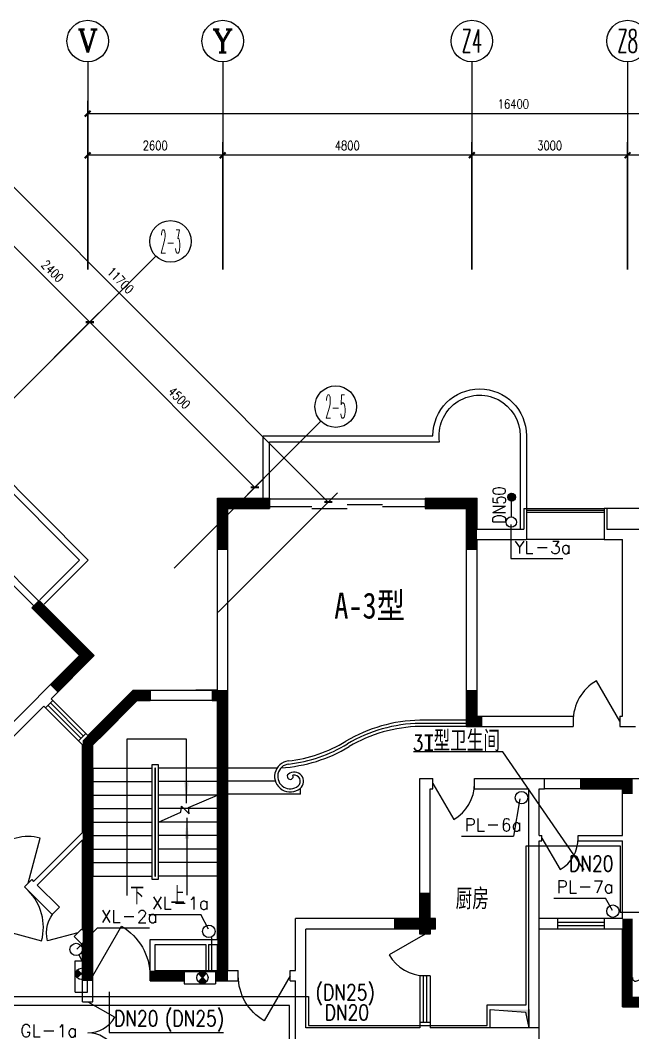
# Model space of a CAD drawing. Header units: millimetres. Extents: x 1045 to 43045, y 484 to 37369.
# Drawn here: x 19445 to 31245, y 17487 to 36984 of the extents above; entities that cross this region are included whole.
import ezdxf
from ezdxf.enums import TextEntityAlignment as Align

# ---------------------------------------------------------------- set-up
doc = ezdxf.new("R2010")
doc.units = ezdxf.units.MM
doc.linetypes.add('DASH', pattern=[0.35, 0.25, -0.1])
for name, color, linetype in [('AXIS', 3, 'Continuous'), ('AXIS_TEXT', 7, 'Continuous'), ('DN_DIM', 3, 'Continuous'), ('GROUND', 2, 'Continuous'), ('LVTRY', 6, 'Continuous'), ('OTHER', 7, 'Continuous'), ('P_LS_', 6, 'Continuous'), ('P_LS_DIM', 3, 'Continuous'), ('P_PS_', 2, 'DASH'), ('P_PS_DIM', 3, 'Continuous'), ('P_XF_', 4, 'Continuous'), ('P_XF_DIM', 3, 'Continuous'), ('P_YS_DIM', 3, 'Continuous'), ('PUB_DIM', 3, 'Continuous'), ('PUB_HATCH', 9, 'Continuous'), ('PUB_TEXT', 7, 'Continuous'), ('PUB_WINDW', 7, 'Continuous'), ('S', 7, 'Continuous'), ('SS_GJ', 7, 'Continuous'), ('STAIR', 2, 'Continuous'), ('TEXT', 5, 'Continuous'), ('W', 3, 'Continuous'), ('WALL', 255, 'Continuous'), ('WINDOW', 2, 'Continuous'), ('YT', 4, 'Continuous'), ('Z', 91, 'Continuous')]:
    doc.layers.add(name, color=color, linetype=linetype)
doc.styles.add('COMPLEX', font='COMPLEX')
doc.styles.add('DIM_FONT', font='SIMPLEX', dxfattribs={"width": 0.8})
doc.styles.add('LXZ_COMPLEX', font='TXT.shx', dxfattribs={"bigfont": 'hztxt.shx'})
doc.styles.add('S1', font='SimSun.ttf', dxfattribs={"width": 0.8})
doc.styles.add('Z1', font='simplex.shx', dxfattribs={"width": 0.8, "bigfont": 'hztxt.shx'})
doc.dimstyles.new('NORMAL', dxfattribs={"dimscale": 2, "dimtxt": 300, "dimasz": 1, "dimexe": 250, "dimexo": 300, "dimgap": 0.09, "dimtad": 1, "dimtoh": 1, "dimdec": 0, "dimzin": 0, "dimdsep": 46, "dimtxsty": 'DIM_FONT', "dimcen": 0.09, "dimadec": 0, "dimazin": 0, "dimtfac": 1, "dimtdec": 0, "dimtix": 1, "dimtofl": 0, "dimtmove": 2, "dimatfit": 3, "dimfxl": 1, "dimtolj": 1, "dimtzin": 0, "dimarcsym": 0})

# ---------------------------------------------------------------- blocks, each defined once
blk = doc.blocks.new('_DIMX')
at = {"const_width": 50}
blk.add_lwpolyline([(-70, -70), (70, 70)], dxfattribs=at)
blk = doc.blocks.new('*D63')
at = {"color": 0, "linetype": 'ByBlock', "transparency": 16777216}
for p, q in [((24515.49044668971, -52806.07770432031), (24515.49044668971, -50356.07770432031)), ((27815.49044668971, -52806.07770432031), (27815.49044668971, -50356.07770432031)), ((27814.69044668971, -50606.07770432031), (24516.29044668971, -50606.07770432031))]:
    blk.add_line(p, q, dxfattribs=at)
at = {"layer": 'DEFPOINTS', "color": 0, "linetype": 'ByBlock', "transparency": 16777216}
for p in [(24515.49044668971, -50606.07770432031), (24515.49044668971, -52806.07770432031), (27815.49044668971, -52806.07770432031)]:
    blk.add_point(p, dxfattribs=at)
at = {"color": 0, "linetype": 'ByBlock', "transparency": 16777216, "xscale": 0.8, "yscale": 0.8, "zscale": 0.8, "rotation": 180}
blk.add_blockref('_DIMX', (24515.49044668971, -50606.07770432031), dxfattribs=at)
at = {"color": 0, "linetype": 'ByBlock', "transparency": 16777216, "xscale": 0.8, "yscale": 0.8, "zscale": 0.8}
blk.add_blockref('_DIMX', (27815.49044668971, -50606.07770432031), dxfattribs=at)
at = {"color": 7, "linetype": 'ByBlock', "transparency": 16777216, "insert": (26165.49044668971, -50418.57770432031), "char_height": 175, "attachment_point": 5, "style": 'DIM_FONT'}
blk.add_mtext('\\A1;3300', dxfattribs=at)
blk = doc.blocks.new('*D59')
at = {"color": 0, "linetype": 'ByBlock', "transparency": 16777216}
for p, q in [((14115.49044668971, -52806.07770432031), (14115.49044668971, -49556.07770432031)), ((30515.49044668971, -52806.07770432031), (30515.49044668971, -49556.07770432031)), ((30514.69044668971, -49806.07770432031), (14116.29044668971, -49806.07770432031))]:
    blk.add_line(p, q, dxfattribs=at)
at = {"layer": 'DEFPOINTS', "color": 0, "linetype": 'ByBlock', "transparency": 16777216}
for p in [(14115.49044668971, -49806.07770432031), (14115.49044668971, -52806.07770432031), (30515.49044668971, -52806.07770432031)]:
    blk.add_point(p, dxfattribs=at)
at = {"color": 0, "linetype": 'ByBlock', "transparency": 16777216, "xscale": 0.8, "yscale": 0.8, "zscale": 0.8, "rotation": 180}
blk.add_blockref('_DIMX', (14115.49044668971, -49806.07770432031), dxfattribs=at)
at = {"color": 0, "linetype": 'ByBlock', "transparency": 16777216, "xscale": 0.8, "yscale": 0.8, "zscale": 0.8}
blk.add_blockref('_DIMX', (30515.49044668971, -49806.07770432031), dxfattribs=at)
at = {"color": 7, "linetype": 'ByBlock', "transparency": 16777216, "insert": (22315.49044668971, -49618.57770432031), "char_height": 175, "attachment_point": 5, "style": 'DIM_FONT'}
blk.add_mtext('\\A1;16400', dxfattribs=at)
blk = doc.blocks.new('_A0FEA')
for p, q in [((-0.4999999999992499, 0.01594516594513571), (-0.2272727272725, 0.01594516594513571)), ((-0.2272727272725, 0.00331890331888571), (0, 0.003318903318885709)), ((0, 0.02857142857138571), (0.2272727272724999, 0.02857142857138571)), ((0.2272727272724999, 0.01594516594513571), (0.4999999999992499, 0.01594516594513571))]:
    blk.add_line(p, q)
blk = doc.blocks.new('*D20')
at = {"color": 0, "linetype": 'ByBlock', "transparency": 16777216}
for p, q in [((8356.471224251087, -51133.12127559104), (10654.56826310737, -48835.02423673467)), ((10478.35725323568, -49012.36661745625), (18750.37522226847, -57284.38458648874)), ((16629.62056413377, -59406.27061547341), (18927.71760299005, -57108.17357661705))]:
    blk.add_line(p, q, dxfattribs=at)
at = {"layer": 'DEFPOINTS', "color": 0, "linetype": 'ByBlock', "transparency": 16777216}
for p in [(8356.471224251087, -51133.12127559104), (18750.94090769342, -57284.95027191368), (16629.62056413377, -59406.27061547341)]:
    blk.add_point(p, dxfattribs=at)
at = {"color": 0, "linetype": 'ByBlock', "transparency": 16777216, "xscale": 0.8, "yscale": 0.8, "zscale": 0.8}
for p, rotation in [((10477.79156781073, -49011.80093203131), 135.0000000000011), ((18750.94090769342, -57284.95027191368), 315.0000000000011)]:
    blk.add_blockref('_DIMX', p, dxfattribs=dict(at, rotation=rotation))
at = {"color": 7, "linetype": 'ByBlock', "transparency": 16777216, "insert": (14746.94875922455, -53015.79308050001), "char_height": 175, "attachment_point": 5, "rotation": 315.0000000000011, "style": 'DIM_FONT'}
blk.add_mtext('\\A1;11700', dxfattribs=at)
blk = doc.blocks.new('_A0LHZ')
for p, q in [((-0.4999999999987499, 0.01594516594511976), (-0.2272727272722727, 0.01594516594511976)), ((-0.2419393939389247, 0.00331890331888239), (0.014666666666652, 0.00331890331888239)), ((-0.01466666666665204, 0.01590476190470314), (0.2419393939389247, 0.01590476190470314)), ((0.2272727272722726, 0.003278499278465763), (0.4999999999987499, 0.003278499278465763))]:
    blk.add_line(p, q)
blk = doc.blocks.new('M_A12RWT')
blk.add_line((-0.4999999999997499, 0.02857142857141428), (0.4999999999997498, 0.02857142857141428))
blk = doc.blocks.new('*D17')
at = {"color": 0, "linetype": 'ByBlock', "transparency": 16777216}
for p, q in [((12599.11191137048, -55375.76196271021), (14331.52352527744, -53643.35034880316)), ((14155.31251540575, -53820.69272952474), (17336.16165989539, -57001.5418740142)), ((15781.09242670997, -58557.74247804961), (17513.50404061697, -56825.33086414251))]:
    blk.add_line(p, q, dxfattribs=at)
at = {"layer": 'DEFPOINTS', "color": 0, "linetype": 'ByBlock', "transparency": 16777216}
for p in [(12599.11191137048, -55375.76196271021), (17336.72734532033, -57002.10755943914), (15781.09242670997, -58557.74247804961)]:
    blk.add_point(p, dxfattribs=at)
at = {"color": 0, "linetype": 'ByBlock', "transparency": 16777216, "xscale": 0.8, "yscale": 0.8, "zscale": 0.8}
for p, rotation in [((14154.74682998081, -53820.12704409979), 135.0000000000016), ((17336.72734532033, -57002.10755943914), 315.0000000000016)]:
    blk.add_blockref('_DIMX', p, dxfattribs=dict(at, rotation=rotation))
at = {"color": 7, "linetype": 'ByBlock', "transparency": 16777216, "insert": (15878.31960912305, -55278.53478029699), "char_height": 175, "attachment_point": 5, "rotation": 315.00000000000165, "style": 'DIM_FONT'}
blk.add_mtext('\\A1;4500', dxfattribs=at)
blk = doc.blocks.new('_ARROW')
blk.add_solid([(0, 0), (-1, 0.1), (-1, -0.1)])
blk = doc.blocks.new('LTB')
at = {"layer": 'PUB_DIM'}
for points in [[(-598.4648974598385, -678.3069578728755), (-598.4648974598385, 555.7734570985776), (-1744.957400248386, 555.7734570985776), (-1744.957400248386, -2457.306326327205)], [(-590.4474268578924, -958.7799072812777), (-590.4474268578924, -2449.292697430821)]]:
    blk.add_lwpolyline(points, dxfattribs=at)
at = {"layer": 'STAIR'}
for p, q in [((-2400.000000000007, 1.455191522836685e-11), (-2400, -2080.000000000007)), ((-2400, -7.275957614183426e-12), (-1265.000000000007, 1.455191522836685e-11)), ((-1265.000000000007, 60.00000000001455), (-1265.000000000007, -2140.000000000015)), ((-1134.999999999993, 60.00000000001455), (-1265.000000000007, 60.00000000001455)), ((-1205.000000000007, 1.455191522836685e-11), (-1205.000000000007, -2080.000000000015)), ((-1195, 2.182787284255028e-11), (-1205.000000000007, 1.455191522836685e-11)), ((-1195, -2080.000000000007), (-1195, 2.182787284255028e-11)), ((-1135, -2140.000000000007), (-1134.999999999993, 60.00000000001455)), ((0, 0), (-1134.999999999993, 1.455191522836685e-11)), ((0, -2080.000000000007), (0, 0)), ((-2400, -260.0000000000073), (-1265.000000000007, -259.9999999999854)), ((0, -260), (-1134.999999999993, -259.9999999999854)), ((-2400, -520.0000000000073), (-1265.000000000007, -519.9999999999854)), ((0, -520), (-1134.999999999993, -519.9999999999854)), ((-2400, -780.0000000000073), (-1265.000000000007, -779.9999999999854)), ((0, -780), (-1134.999999999993, -779.9999999999854)), ((-2400, -1040.000000000007), (-1265.000000000007, -1039.999999999985)), ((0, -1040), (-1134.999999999993, -1039.999999999985)), ((-2400, -1300.000000000007), (-1265.000000000007, -1299.999999999985)), ((0, -1300), (-1134.999999999993, -1299.999999999985)), ((-2400, -1560.000000000007), (-1265.000000000007, -1559.999999999985)), ((0, -1560), (-1134.999999999993, -1559.999999999985)), ((-2400, -1820.000000000007), (-1265.000000000007, -1819.999999999985)), ((0, -1820), (-1134.999999999993, -1819.999999999985)), ((-2400, -2080.000000000007), (-1265.000000000007, -2079.999999999985)), ((-1265.000000000007, -2140.000000000015), (-1135, -2140.000000000007)), ((-1205.000000000007, -2080.000000000015), (-1195, -2080.000000000007)), ((0, -2080), (-1134.999999999993, -2079.999999999985))]:
    blk.add_line(p, q, dxfattribs=at)
at = {"layer": 'W'}
blk.add_lwpolyline([(-1134.999999999993, -1039.999999999985), (-703.5338251884677, -848.2213871070999), (-694.0239134189324, -734.1583298837068), (-546.6202809910174, -881.4898048354662), (-560.8851486453204, -762.6739379601786), (0, -520)], dxfattribs=at)
at = {"layer": 'PUB_DIM', "xscale": 400, "yscale": 400, "zscale": 400}
for p, rotation in [((-598.4648974598385, -678.3069578728755), 270), ((-590.4474268578924, -958.7799072812777), 90)]:
    blk.add_blockref('_ARROW', p, dxfattribs=dict(at, rotation=rotation))
at = {"layer": 'TEXT', "style": 'Z1', "width": 0.8}
for s, p in [('下', (-1415.243251699954, -2457.026698488873)), ('上', (-635.0169346702751, -2449.381145969455))]:
    blk.add_text(s, height=333.3333333333333, dxfattribs=at).set_placement(p, align=Align.MIDDLE_RIGHT)
blk = doc.blocks.new('A1')
at = {"layer": 'W'}
blk.add_blockref('LTB', (-0.002897376369219273, -1300.003353233558), dxfattribs=at)
blk = doc.blocks.new('M_A1SFU')
blk.add_line((-0.4999999999997502, 0), (2.220446049249204e-16, -0.8660254037840059))
blk.add_arc((-0.4999999999997502, 0), 0.9999999999995004, 300.0000000000001, 0)
blk = doc.blocks.new('LGH_1')
at = {"color": 7}
blk.add_line((0.5118388576013114, 0.2139610458825231), (0.6994558386240252, 0.2139610458825231), dxfattribs=at)
at = {"linetype": 'Continuous'}
blk.add_line((0, 0), (1, 0), dxfattribs=at)
at = {"color": 7, "style": 'LXZ_COMPLEX'}
blk.add_attdef('AB', text='', height=0.24, dxfattribs=at).set_placement((0.2521809940334616, 0.0966994366460753), align=Align.CENTER)
blk.add_attdef('Z', text='', height=0.24, dxfattribs=at).set_placement((0.9562270251738452, 0.2139610458825231), align=Align.MIDDLE)
blk = doc.blocks.new('M_A0GGR')
for p, q in [((-0.5000000000004998, 0), (-0.2500000000002498, -0.4330127018926522)), ((0.5000000000004998, 0), (0.2500000000002498, -0.4330127018926522))]:
    blk.add_line(p, q)
for centre, start, end in [((-0.5000000000004998, 0), 300.0000000000001, 0), ((0.5000000000004998, 0), 180, 240)]:
    blk.add_arc(centre, 0.5000000000004998, start, end)
blk = doc.blocks.new('M_B0OPK')
for p, q in [((-0.5, 0.5), (0.5, 0.5)), ((0.5, 0.1666666666666666), (-0.5, 0.1666666666666666)), ((0.5, -0.1666666666666667), (-0.5, -0.1666666666666667)), ((-0.4999999999999999, -0.5), (0.5, -0.5))]:
    blk.add_line(p, q)
blk = doc.blocks.new('FACE3_')
for p in [(-0.09262896911604912, 0.2359793674913817), (0.09262896911604912, -0.2359793674913817)]:
    blk.add_line(p, (0, 0))
for centre, start, end in [((0.1719909528910648, 0.2353319925350661), 80.74909618307117, 179.859829983776), ((-0.1719909528910648, -0.2353319925350661), 260.7490961830712, 359.859829983776)]:
    blk.add_arc(centre, 0.2646207138857144, start, end)
blk = doc.blocks.new('A$C7AE21DBD')
at = {"layer": 'PUB_DIM'}
for p, q in [((-1.235043964697979e-05, 294.2692601078015), (149.9131446789215, 294.2692601077943)), ((-1.235043964697979e-05, 283.4788241270871), (149.9131446789215, 283.4788241270799)), ((65.70157738160924, 294.2689561347652), (65.70157738160924, 7.599327364005148e-05)), ((84.21155494687264, 294.2689561347652), (84.21155494687264, 7.599327364005148e-05)), ((-1.235043964697979e-05, 10.79051197398803), (149.9131446789215, 10.79051197398076)), ((-1.235043964697979e-05, 7.599327364005148e-05), (149.9131446789215, 7.599326636409387e-05))]:
    blk.add_line(p, q, dxfattribs=at)
blk = doc.blocks.new('*D61')
at = {"color": 0, "linetype": 'ByBlock', "transparency": 16777216}
for p, q in [((16715.49044668971, -52806.07770432031), (16715.49044668971, -50356.07770432031)), ((21515.49044668971, -52806.07770432031), (21515.49044668971, -50356.07770432031)), ((21514.69044668971, -50606.07770432031), (16716.29044668971, -50606.07770432031))]:
    blk.add_line(p, q, dxfattribs=at)
at = {"layer": 'DEFPOINTS', "color": 0, "linetype": 'ByBlock', "transparency": 16777216}
for p in [(16715.49044668971, -50606.07770432031), (16715.49044668971, -52806.07770432031), (21515.49044668971, -52806.07770432031)]:
    blk.add_point(p, dxfattribs=at)
at = {"color": 0, "linetype": 'ByBlock', "transparency": 16777216, "xscale": 0.8, "yscale": 0.8, "zscale": 0.8, "rotation": 180}
blk.add_blockref('_DIMX', (16715.49044668971, -50606.07770432031), dxfattribs=at)
at = {"color": 0, "linetype": 'ByBlock', "transparency": 16777216, "xscale": 0.8, "yscale": 0.8, "zscale": 0.8}
blk.add_blockref('_DIMX', (21515.49044668971, -50606.07770432031), dxfattribs=at)
at = {"color": 7, "linetype": 'ByBlock', "transparency": 16777216, "insert": (19115.49044668971, -50418.57770432031), "char_height": 175, "attachment_point": 5, "style": 'DIM_FONT'}
blk.add_mtext('\\A1;4800', dxfattribs=at)
blk = doc.blocks.new('*D60')
at = {"color": 0, "linetype": 'ByBlock', "transparency": 16777216}
for p, q in [((14115.49044668971, -52806.07770432031), (14115.49044668971, -50356.07770432031)), ((16715.49044668971, -52806.07770432031), (16715.49044668971, -50356.07770432031)), ((16714.69044668971, -50606.07770432031), (14116.29044668971, -50606.07770432031))]:
    blk.add_line(p, q, dxfattribs=at)
at = {"layer": 'DEFPOINTS', "color": 0, "linetype": 'ByBlock', "transparency": 16777216}
for p in [(14115.49044668971, -50606.07770432031), (14115.49044668971, -52806.07770432031), (16715.49044668971, -52806.07770432031)]:
    blk.add_point(p, dxfattribs=at)
at = {"color": 0, "linetype": 'ByBlock', "transparency": 16777216, "xscale": 0.8, "yscale": 0.8, "zscale": 0.8, "rotation": 180}
blk.add_blockref('_DIMX', (14115.49044668971, -50606.07770432031), dxfattribs=at)
at = {"color": 0, "linetype": 'ByBlock', "transparency": 16777216, "xscale": 0.8, "yscale": 0.8, "zscale": 0.8}
blk.add_blockref('_DIMX', (16715.49044668971, -50606.07770432031), dxfattribs=at)
at = {"color": 7, "linetype": 'ByBlock', "transparency": 16777216, "insert": (15415.49044668971, -50418.57770432031), "char_height": 175, "attachment_point": 5, "style": 'DIM_FONT'}
blk.add_mtext('\\A1;2600', dxfattribs=at)
blk = doc.blocks.new('*D58')
at = {"color": 0, "linetype": 'ByBlock', "transparency": 16777216}
for p, q in [((21515.49044668971, -52806.07770432031), (21515.49044668971, -50356.07770432031)), ((24515.49044668971, -52806.07770432031), (24515.49044668971, -50356.07770432031)), ((24514.69044668971, -50606.07770432031), (21516.29044668971, -50606.07770432031))]:
    blk.add_line(p, q, dxfattribs=at)
at = {"layer": 'DEFPOINTS', "color": 0, "linetype": 'ByBlock', "transparency": 16777216}
for p in [(21515.49044668971, -50606.07770432031), (21515.49044668971, -52806.07770432031), (24515.49044668971, -52806.07770432031)]:
    blk.add_point(p, dxfattribs=at)
at = {"color": 0, "linetype": 'ByBlock', "transparency": 16777216, "xscale": 0.8, "yscale": 0.8, "zscale": 0.8, "rotation": 180}
blk.add_blockref('_DIMX', (21515.49044668971, -50606.07770432031), dxfattribs=at)
at = {"color": 0, "linetype": 'ByBlock', "transparency": 16777216, "xscale": 0.8, "yscale": 0.8, "zscale": 0.8}
blk.add_blockref('_DIMX', (24515.49044668971, -50606.07770432031), dxfattribs=at)
at = {"color": 7, "linetype": 'ByBlock', "transparency": 16777216, "insert": (23015.49044668971, -50418.57770432031), "char_height": 175, "attachment_point": 5, "style": 'DIM_FONT'}
blk.add_mtext('\\A1;3000', dxfattribs=at)
blk = doc.blocks.new('*D52')
at = {"color": 0, "linetype": 'ByBlock', "transparency": 16777216}
for p, q in [((10902.05563652268, -53678.70568786255), (12634.46725042971, -51946.29407395548)), ((12458.25624055802, -52123.63645467707), (14154.18114455586, -53819.56135867485)), ((12599.11191137043, -55375.76196271025), (14331.52352527745, -53643.35034880317))]:
    blk.add_line(p, q, dxfattribs=at)
at = {"layer": 'DEFPOINTS', "color": 0, "linetype": 'ByBlock', "transparency": 16777216}
for p in [(10902.05563652268, -53678.70568786255), (14154.74682998081, -53820.12704409981), (12599.11191137043, -55375.76196271025)]:
    blk.add_point(p, dxfattribs=at)
at = {"color": 0, "linetype": 'ByBlock', "transparency": 16777216, "xscale": 0.8, "yscale": 0.8, "zscale": 0.8}
for p, rotation in [((12457.69055513307, -52123.07076925212), 135.0000000000009), ((14154.74682998081, -53820.12704409981), 315.0000000000009)]:
    blk.add_blockref('_DIMX', p, dxfattribs=dict(at, rotation=rotation))
at = {"color": 7, "linetype": 'ByBlock', "transparency": 16777216, "insert": (13438.80121402941, -52839.01638520348), "char_height": 175, "attachment_point": 5, "rotation": 315.0000000000009, "style": 'DIM_FONT'}
blk.add_mtext('\\A1;2400', dxfattribs=at)
blk = doc.blocks.new('_AXISO')
blk.add_circle((0, 0), 0.5)
at = {"layer": 'AXIS_TEXT', "style": 'COMPLEX', "width": 1.041666666666667}
blk.add_attdef('A', text='', height=0.56, dxfattribs=at).set_placement((-0.25, -0.28), (0.25, -0.28), align=Align.FIT)
blk = doc.blocks.new('_LV13')
at = {"color": 0}
for p, q in [((-0.4949747468308487, 0.07071067811921239), (-0.07071067811921239, 0.4949747468308487)), ((-0.4949747468308487, -0.07071067811921239), (0.07071067811921239, 0.4949747468308487)), ((-0.4654583911578811, -0.1826156786846695), (0.1826156786828506, 0.4654583911578811)), ((-0.4171208396328439, -0.2756994833944191), (0.2756994833953286, 0.4171208396328439)), ((-0.3535533905933335, -0.353553390592424), (0.3535533905933335, 0.353553390592424)), ((-0.2756994833953286, -0.4171208396328439), (0.4171208396328439, 0.2756994833944191)), ((-0.1826156786828506, -0.4654583911578811), (0.4654583911578811, 0.1826156786846695)), ((-0.07071067811921239, -0.4949747468308487), (0.4949747468308487, 0.07071067811921239)), ((0.07071067811921239, -0.4949747468308487), (0.4949747468308487, -0.07071067811921239))]:
    blk.add_line(p, q, dxfattribs=at)
blk.add_circle((0, 0), 0.5)
blk = doc.blocks.new('1T4F84')
at = {"layer": 'PUB_DIM'}
blk.add_hatch(color=256, dxfattribs=at).paths.add_polyline_path([(11132.57824990038, -4267.215849924738), (11132.57824990038, -3917.21584992468), (10382.57824990038, -3917.21584992468), (11068.34632583756, -3969.411715541057)])
at = {"layer": 'PUB_HATCH'}
h = blk.add_hatch(color=256, dxfattribs=at)
edge = h.paths.add_edge_path()
edge.add_line((2511.600820575346, -3232.166880655634), (2430.833747471363, -3160.468345787674))
edge.add_arc((2511.600820575317, -3232.166880655663), 107.9999999999744, 138.4038990239914, 221.5961009759755)
edge.add_line((2430.833747471333, -3303.865415523622), (2511.600820575346, -3232.166880655634))
h = blk.add_hatch(color=256, dxfattribs=at)
edge = h.paths.add_edge_path()
edge.add_line((2511.600820575346, -3232.166880655634), (2592.367893679329, -3160.468345787674))
edge.add_arc((2511.600820575375, -3232.166880655663), 107.9999999999744, 318.4038990240245, 401.5961009760086, ccw=False)
edge.add_line((2592.367893679359, -3303.865415523622), (2511.600820575346, -3232.166880655634))
h = blk.add_hatch(color=256, dxfattribs=at)
edge = h.paths.add_edge_path()
edge.add_line((4842.53950618548, -3302.657836245613), (4914.238041053439, -3221.89076314163))
edge.add_arc((4842.539506185451, -3302.657836245584), 107.9999999999744, 48.40389902399139, 131.5961009759755)
edge.add_line((4770.840971317491, -3221.8907631416), (4842.53950618548, -3302.657836245613))
h = blk.add_hatch(color=256, dxfattribs=at)
edge = h.paths.add_edge_path()
edge.add_line((4842.53950618548, -3302.657836245613), (4914.238041053439, -3383.424909349596))
edge.add_arc((4842.539506185451, -3302.657836245642), 107.9999999999744, 228.4038990240245, 311.5961009760086, ccw=False)
edge.add_line((4770.840971317491, -3383.424909349626), (4842.53950618548, -3302.657836245613))
for centre in [(2511.600820575321, -3232.166880655648), (4842.539506185465, -3302.657836245584)]:
    blk.add_circle(centre, 108)
at = {"layer": 'AXIS'}
for p, q in [((2632.578249900398, 14332.78415007539), (2632.578249900398, 10332.78415007539)), ((5232.578249900398, 14332.78415007539), (5232.578249900398, 10332.78415007539)), ((10032.5782499004, 14332.78415007539), (10032.5782499004, 10332.78415007539)), ((13032.5782499004, 14332.78415007539), (13032.5782499004, 10332.78415007539)), ((3944.626731385186, 10591.52712437386), (1116.199714581162, 7763.099891685495)), ((7126.607246724685, 7409.546609034485), (4298.180229920661, 4581.11937634612))]:
    blk.add_line(p, q, dxfattribs=at)
at = {"layer": 'GROUND'}
for p, q in [((9932.575352524, 1652.780796841878), (9032.575352524, 1652.780796841878)), ((9932.575352524, 1592.780796841878), (9032.575352524, 1592.780796841878)), ((9932.575352524, 1532.780796841878), (9032.575352524, 1532.780796841878)), ((6279.522690900922, 732.7807968418565), (5332.575352524, 732.7807968418565)), ((6246.039253942843, 482.7807968418565), (5332.575352524, 482.7807968418565)), ((6732.575352524, 232.7807968418565), (5332.575352524, 232.7807968418565)), ((6732.575352524, 232.7807968418565), (6732.575352524, 348.1921679773659))]:
    blk.add_line(p, q, dxfattribs=at)
for centre, radius, start, end in [((9080.428291051241, -1239.719120374968), 2892.912853786267, 90.98881849783174, 120.6652139426805), ((9080.428291051241, -1239.719120374968), 2832.912853786267, 90.98881849783174, 120.6652139426805), ((9080.428291051241, -1239.719120374968), 2772.912853786267, 90.98881849783174, 120.6652139426805), ((6193.598727489793, 3564.780548429721), 2712.267955242366, 276.4612966342278, 301.3276818392397), ((6193.598727489793, 3564.780548429721), 2772.267955242366, 276.4612966342278, 301.3276818392397), ((6193.598727489793, 3564.780548429721), 2832.267955242366, 273.3469826434434, 301.3276818392397), ((6532.575352524, 571.6462243706701), 300, 96.46129663422788, 309.9338036908231), ((6532.575352524, 571.6462243706701), 240, 96.46129663422785, 309.9329318400855), ((6533.952579475532, 571.5434780913711), 56.80960123425125, 129.2366323507517, 22.60066266299849), ((6610.919466742664, 478.0277451828515), 177.9253541615872, 309.9061080825365, 129.3857111063364), ((6610.919466742664, 478.0277451828515), 117.9253541615872, 309.9061080825365, 102.0009317002359)]:
    blk.add_arc(centre, radius, start, end, dxfattribs=at)
at = {"layer": 'P_LS_'}
for p, q in [((11077.82540672433, -3828.675122116991), (11077.82540672433, -762.5085541284789)), ((11077.82540672433, -762.5085541284789), (12890.74307699859, -762.5085541284716)), ((12890.74307699859, -762.5085541284716), (12890.74307699859, -2044.09104934481)), ((12890.74307699859, -2044.09104934481), (13252.66652188616, -2044.09104934481)), ((2460.491993261123, -2865.827805460263), (2524.103231583926, -2983.455030356483)), ((820.7104738260095, -3669.734544358515), (6555.904747803725, -3669.734544358515)), ((6555.904747803725, -3669.734544358515), (6887.235834508931, -3669.734544358515)), ((6887.235834508931, -3669.734544358515), (6887.235834508931, -4227.94371404517)), ((6519.610218555405, -3839.791867117812), (797.85593656727, -3839.791867117812)), ((6519.610218555405, -5403.322605918576), (6519.610218555405, -3839.791867117812)), ((10326.91060064462, -3828.675122116991), (11077.82540672433, -3828.675122116991)), ((10326.91060064462, -4227.94371404517), (10326.91060064462, -3828.675122116991)), ((6887.235834508931, -4227.94371404517), (10326.91060064462, -4227.94371404517))]:
    blk.add_line(p, q, dxfattribs=at)
at = {"layer": 'P_PS_'}
blk.add_line((10792.20992357298, 5872.66799009352), (10792.20992357298, 5560.090588198444), dxfattribs=at)
at = {"layer": 'P_PS_DIM'}
for p, q in [((10957.79557691785, 137.4032281311156), (10836.38644605645, -576.8253824028725)), ((12745.27484976352, -2013.680567352283), (12609.96493737315, -1770.373577973754))]:
    blk.add_line(p, q, dxfattribs=at)
at = {"layer": 'P_XF_'}
blk.add_line((5015.19618634475, -2532.383109537834), (5015.196186344747, -3182.256628072129), dxfattribs=at)
at = {"layer": 'P_XF_DIM'}
for p, q in [((4960.363651437598, -2371.631029858843), (4810.057291690056, -2084.384788591597)), ((2424.805722254532, -2756.561409781345), (2823.362604358554, -2341.199876267354))]:
    blk.add_line(p, q, dxfattribs=at)
at = {"layer": 'P_YS_DIM'}
blk.add_line((10786.01783156514, 5423.878024404221), (10786.01783156514, 4766.205206812643), dxfattribs=at)
at = {"layer": 'PUB_DIM'}
for p, q in [((10626.57111348675, 1047.302723281195), (8908.28616130128, 1047.302723281195)), ((12193.52311708682, -1225.816697151582), (10626.57111348675, 1047.302723281195))]:
    blk.add_line(p, q, dxfattribs=at)
for points in [[(11132.57824990038, -3917.215849924665), (11132.5782499004, -4267.215849924651), (10382.57824990038, -4267.215849924636)], [(10382.57824990038, -3917.21584992468), (11068.34632583756, -3969.411715541057), (11132.5782499004, -4267.215849924651)]]:
    blk.add_lwpolyline(points, dxfattribs=at)
at = {"layer": 'S'}
for p, q in [((5132.578249900456, 2232.784150075415), (5132.578249900456, 2615.144580012297)), ((5132.578249900456, 2232.784150075415), (5132.578249900456, 2607.791943046199)), ((5132.578249900456, 2232.784150075415), (4714.682418966113, 2232.784150075415)), ((5132.578249900456, 2232.784150075415), (4858.007596041163, 2232.784150075415)), ((3044.530256526225, -3578.560891780835), (3044.530256526225, -4362.179827929074)), ((3044.530256526225, -4362.179827929074), (5245.729461840208, -4362.179827929074))]:
    blk.add_line(p, q, dxfattribs=at)
for centre, radius in [((10792.20992357298, 5469.790473448804), 100), ((10989.56153431037, 161.5584809694483), 120), ((12750.09554369988, -2023.161666833017), 120), ((4966.243452912109, -2412.471775440332), 120), ((2408.837199281115, -2760.113996015229), 120)]:
    blk.add_circle(centre, radius, dxfattribs=at)
at = {"layer": 'SS_GJ'}
for p, q in [((2391.199612401862, -2981.711905273733), (2631.199612401862, -2981.711905273718)), ((2391.199612401862, -3581.711905273747), (2391.199612401862, -2981.711905273733)), ((2631.199612401862, -3581.711905273733), (2631.199612401862, -2981.711905273718)), ((2592.3678936793, -3160.468345787645), (2430.833747471304, -3303.865415523578)), ((2592.3678936793, -3303.865415523636), (2430.833747471363, -3160.468345787674)), ((2511.600820575288, -3232.166880655634), (2430.833747471304, -3160.468345787674)), ((2511.600820575288, -3232.166880655634), (2430.833747471275, -3303.865415523578)), ((2511.600820575288, -3232.166880655634), (2592.367893679271, -3160.468345787674)), ((2511.600820575288, -3232.166880655634), (2592.3678936793, -3303.865415523578)), ((4492.994481567366, -3182.256628072129), (5092.994481567381, -3182.256628072129)), ((4492.994481567366, -3182.256628072129), (4492.994481567381, -3422.256628072129)), ((4914.238041053468, -3383.424909349567), (4770.840971317535, -3221.890763141571)), ((4770.840971317477, -3383.424909349567), (4914.238041053439, -3221.89076314163)), ((4842.53950618548, -3302.657836245555), (4770.840971317535, -3221.890763141542)), ((4842.53950618548, -3302.657836245555), (4770.840971317535, -3383.424909349567)), ((4842.53950618548, -3302.657836245555), (4914.238041053439, -3221.890763141571)), ((4842.53950618548, -3302.657836245555), (4914.238041053439, -3383.424909349538)), ((5092.994481567381, -3182.256628072129), (5092.994481567395, -3422.256628072129)), ((4492.994481567381, -3422.256628072129), (5092.994481567395, -3422.256628072129)), ((2391.199612401862, -3581.711905273747), (2631.199612401862, -3581.711905273733))]:
    blk.add_line(p, q, dxfattribs=at)
for centre, start, end in [((2511.600820575291, -3232.166880655648), 138.4038990240037, 221.5961009759702), ((2511.600820575291, -3232.166880655648), 318.4038990240298, 41.59610097597015), ((4842.539506185465, -3302.657836245555), 48.40389902400369, 131.5961009759702), ((4842.539506185465, -3302.657836245555), 228.4038990240299, 311.5961009759702)]:
    blk.add_arc(centre, 108, start, end, dxfattribs=at)
at = {"layer": 'WALL'}
for p, q in [((5132.578249900456, 2232.784150075415), (5132.578249900427, 5932.784150075386)), ((5132.578249900427, 5932.784150075386), (6132.578249900398, 5932.784150075386)), ((6132.578249900398, 5932.784150075378), (6132.578249900398, 5732.784150075393)), ((9132.578249900398, 5932.784150075378), (9132.578249900398, 5732.784150075393)), ((9132.578249900398, 5932.784150075378), (10132.5782499004, 5932.784150075378)), ((10132.5782499004, 5332.784150075393), (10132.5782499004, 5932.784150075378)), ((5332.578249900398, -3167.21584992452), (5332.578249900427, 5732.784150075393)), ((5332.578249900427, 5732.784150075393), (6132.578249900398, 5732.784150075393)), ((9132.578249900398, 5732.784150075393), (9932.578249900398, 5732.784150075393)), ((9932.578249900398, 1532.784150075386), (9932.578249900398, 5732.784150075393)), ((11032.57824990037, 5732.7841500754), (11032.57824990043, 5332.784150075386)), ((11032.57824990037, 5732.7841500754), (11082.5782499004, 5732.784150075393)), ((11082.5782499004, 5732.784150075393), (11082.5782499004, 5132.784150075393)), ((12582.5782499004, 5732.784150075393), (12582.5782499004, 5132.784150075393)), ((12632.57824990043, 5732.7841500754), (12582.5782499004, 5732.784150075393)), ((12632.57824990043, 5732.7841500754), (12632.57824990037, 5332.784150075386)), ((10132.57824990043, 5332.784150075393), (11032.57824990043, 5332.784150075386)), ((12632.57824990037, 5332.784150075386), (14032.57824990043, 5332.784150075386)), ((10132.5782499004, 1732.784150075393), (10132.5782499004, 5132.784150075393)), ((10132.57824990043, 5132.784150075386), (11082.5782499004, 5132.784150075386)), ((12582.5782499004, 5132.784150075393), (12932.5782499004, 5132.784150075393)), ((12932.5782499004, 1732.784150075393), (12932.5782499004, 5132.784150075393)), ((1555.586768521753, 3818.424768496188), (1697.008124759101, 3959.846124733456)), ((1697.008124759101, 3959.846124733456), (2757.668291141832, 2899.185958350776)), ((1555.586768521753, 3818.424768496203), (2474.825584064354, 2899.18595295366)), ((-282.8907573195756, 141.4694010824678), (2474.825584064354, 2899.18595295366)), ((1927.06694551924, 2068.584549331157), (2757.668291141832, 2899.185958350776)), ((2634.173753691401, 1361.477795130129), (3505.480042132753, 2232.7841500754)), ((3505.480042132753, 2232.7841500754), (3832.578249900398, 2232.784150075393)), ((3832.578249900369, 2232.784150075386), (3832.578249900369, 2032.784150075429)), ((5032.578249900398, 2232.7841500754), (5132.578249900456, 2232.784150075415)), ((5032.578249900398, 2232.784150075408), (5032.578249900398, 2032.784150075386)), ((1821.114867981581, 1891.693917096709), (1962.53621882078, 2033.115278732119)), ((1962.53621882078, 2033.115278732119), (1927.06694551924, 2068.584549331157)), ((2860.026916055767, 1304.488251464369), (3588.322759078408, 2032.784150075422)), ((3588.322759078408, 2032.784150075422), (3832.578249900398, 2032.784150075422)), ((5032.578249900398, 2032.784150075393), (5132.578249900398, 2032.7841500754)), ((5132.578249900398, -2567.215849924534), (5132.578249900398, 2032.7841500754)), ((-0.04805024203960784, 141.4694064796058), (1785.645594679081, 1927.163187696708)), ((1821.114867981581, 1891.693917096709), (1785.645594679081, 1927.163187696708)), ((10132.5782499004, 1732.784150075393), (11982.5782499004, 1732.784150075393)), ((11982.5782499004, 1732.784150075393), (11982.5782499004, 1532.784150075378)), ((12882.5782499004, 1732.7841500754), (12882.5782499004, 1532.784150075378)), ((12882.5782499004, 1732.784150075393), (12932.5782499004, 1732.784150075393)), ((2457.510995340941, 1255.297838320294), (2598.932346180169, 1396.719199955711)), ((2634.173753691401, 1361.477795130129), (2598.932346180169, 1396.719199955711)), ((9932.578249900398, 1532.784150075386), (11982.5782499004, 1532.784150075378)), ((12882.5782499004, 1532.784150075378), (13182.5782499004, 1532.784150075378)), ((2532.578249900369, 1180.23058948628), (2457.510995340941, 1255.297838320294)), ((2532.578249900369, -507.8847368455026), (2532.578249900369, 1180.23058948628)), ((2732.578249900456, 1177.039575581279), (2900.107389645322, 1344.568728113103)), ((2732.578249900396, -3767.215849924665), (2732.578249900456, 1177.039575581279)), ((9032.575352524029, -2167.219203158107), (9032.575352524029, 532.7841500754002)), ((9032.575352524029, 532.7841500754002), (9282.575352524058, 532.7841500754002)), ((9282.575352524058, 332.784150075393), (9282.575352524058, 532.784150075393)), ((10082.57535252406, 532.7841500754002), (11432.57824990043, 532.784150075393)), ((10082.57535252406, 332.784150075393), (10082.57535252406, 532.7841500754002)), ((11432.57824990043, 332.7841500753857), (11432.57824990043, 532.7841500754002)), ((12132.57824990043, 532.7841500754002), (15032.57824990037, 532.7841500754002)), ((12132.57824990043, 332.7841500753857), (12132.57824990043, 532.7841500754002)), ((9232.575352524029, -2167.219203158107), (9232.575352524058, 332.784150075393)), ((9232.575352524058, 332.784150075393), (9282.575352524058, 332.784150075393)), ((10082.57535252406, 332.784150075393), (11132.57824990037, 332.784150075393)), ((11132.5782499004, -2167.219203158114), (11132.5782499004, 332.784150075393)), ((11332.57824990043, 332.7841500753857), (11432.57824990043, 332.7841500753857)), ((11332.5782499004, -567.215849924607), (11332.5782499004, 332.784150075393)), ((12132.57824990043, 332.7841500753857), (12932.5782499004, 332.7841500753857)), ((12932.5782499004, -567.215849924607), (12932.5782499004, 332.784150075393)), ((1590.942207427783, -1449.5208511901), (2532.578249900369, -507.8847368455245)), ((11332.5782499004, -567.215849924607), (11382.5782499004, -567.215849924607)), ((11382.5782499004, -667.215849924607), (11382.5782499004, -567.215849924607)), ((12082.5782499004, -567.215849924607), (12932.5782499004, -567.215849924607)), ((12082.5782499004, -667.215849924607), (12082.5782499004, -567.215849924607)), ((1661.652885546413, -1520.231529308752), (2532.578249900369, -649.3060984799449)), ((2532.578249900369, -2391.156893662672), (2532.578249900398, -649.3060984799522)), ((11332.5782499004, -2167.219203158122), (11332.5782499004, -667.215849924607)), ((11332.5782499004, -667.215849924607), (11382.5782499004, -667.215849924607)), ((12082.5782499004, -667.2158499246143), (12932.5782499004, -667.2158499246143)), ((12932.57824990037, -2167.219203158114), (12932.5782499004, -667.2158499246143)), ((1555.586868368468, -1414.165512130843), (1414.165512131149, -1555.586868368177)), ((1414.165512131149, -1555.586868368169), (1944.495598021022, -2085.916954258006)), ((1555.586868368468, -1414.165512130836), (1590.942207427754, -1449.520851190122)), ((1661.652885546413, -1520.231529308752), (2085.91695425837, -1944.495598020665)), ((2085.91695425834, -1944.49559802068), (1944.495598021022, -2085.916954257998)), ((6632.578249900427, -3167.215849924549), (6632.578249900427, -2167.219203158122)), ((9032.575352524058, -2167.219203158107), (6632.578249900427, -2167.219203158122)), ((9332.606573753234, -2167.219203158107), (9232.575352524029, -2167.219203158107)), ((9332.606573753234, -2367.219203158129), (9332.606573753234, -2167.219203158114)), ((12932.5782499004, -2167.219203158122), (11332.5782499004, -2167.219203158122)), ((11682.5782499004, -2167.219203158122), (11682.5782499004, -2367.219203158129)), ((12582.5782499004, -2167.219203158122), (12582.57824990037, -2367.219203158122)), ((2510.181022970297, -2368.759666732592), (2368.759666732978, -2510.181022969897)), ((2368.759666732949, -2510.181022969911), (2532.578249900398, -2673.999606137346)), ((2510.181022970297, -2368.759666732592), (2532.578249900369, -2391.156893662672)), ((6832.578249900398, -4267.215849924607), (6832.578249900369, -2367.219203158129)), ((9032.575352524029, -2367.219203158129), (6832.578249900369, -2367.219203158129)), ((9032.575352524029, -2467.216991821675), (9032.575352524029, -2367.219203158129)), ((9232.605468254478, -2467.219203152017), (9032.575352524029, -2467.216991821675)), ((9232.606573753204, -2367.219203158129), (9232.605468254507, -2467.219203152017)), ((9332.606573753234, -2367.219203158129), (9232.606573753234, -2367.219203158129)), ((11682.5782499004, -2367.219203158122), (11332.5782499004, -2367.219203158122)), ((12932.5782499004, -2367.219203158122), (12582.57824990037, -2367.219203158122)), ((12932.5782499004, -3867.215849924607), (12932.5782499004, -2367.219203158129)), ((2532.5782499004, -3767.215849924665), (2532.578249900398, -2673.999606137346)), ((3832.578249900369, -3367.215849924549), (3832.57824990034, -2567.215849924549)), ((3832.57824990034, -2567.215849924549), (5132.578249900369, -2567.215849924549)), ((3932.578249900369, -3167.215849924549), (3932.578249900369, -2667.215849924549)), ((3932.578249900369, -2667.215849924549), (4909.849806471702, -2667.215849924534)), ((4909.849806471699, -2667.215849924549), (4909.849806471691, -3167.215849924549)), ((4959.849806471699, -2667.215849924549), (4959.849806471691, -3167.215849924549)), ((4959.849806471702, -2667.215849924534), (5132.578249900369, -2667.215849924549)), ((5132.578249900369, -3167.215849924549), (5132.578249900398, -2667.215849924534)), ((3932.57824990034, -3167.215849924534), (5132.578249900369, -3167.215849924549)), ((5332.578249900398, -3167.21584992452), (5532.578249900398, -3167.21584992452)), ((5532.578249900398, -3367.215849924534), (5532.578249900398, -3167.215849924534)), ((6532.578249900369, -3167.215849924549), (6632.578249900427, -3167.215849924549)), ((6532.578249900398, -3367.215849924549), (6532.578249900369, -3167.215849924549)), ((9232.60159900962, -3267.219203157954), (9032.5714832792, -3267.216991827961)), ((9232.59662426493, -3267.219203102963), (9032.5714832792, -3267.216991827961)), ((3832.578249900369, -3367.215849924534), (4478.67374473621, -3367.215849924534)), ((5102.11391546726, -3367.215849924549), (5532.578249900398, -3367.215849924549)), ((6532.578249900398, -3367.215849924549), (6632.578249900398, -3367.215849924549)), ((6632.578249900427, -5167.215849924491), (6632.578249900427, -3367.215849924534)), ((2532.578249900398, -3767.215849924665), (2732.578249900394, -3767.215849924665)), ((12932.5782499004, -3867.215849924607), (13632.5782499004, -3867.215849924607)), ((10382.57824990038, -4267.21584992468), (10382.57824990038, -3917.21584992468)), ((9032.560428306635, -4267.215849924622), (6832.578249900311, -4267.215849924607)), ((9032.561533792556, -4167.216991772591), (9032.560428306635, -4267.215849924622)), ((9232.586674776481, -4167.219203047956), (9032.561533792526, -4167.216991772591)), ((9232.586674776481, -4167.219203047956), (9232.585569314833, -4267.215849924622)), ((11332.5782499004, -4267.215849924665), (9232.585569314837, -4267.215849924636))]:
    blk.add_line(p, q, dxfattribs=at)
at = {"layer": 'WINDOW'}
for p, q in [((11082.575352524, 5732.784150075393), (12582.5782499004, 5732.784150075393)), ((11082.575352524, 5697.784150075393), (12582.5782499004, 5697.784150075393)), ((11082.575352524, 5662.784150075393), (12582.5782499004, 5662.784150075393)), ((12582.5782499004, 5132.784150075393), (11082.5782499004, 5132.784150075393)), ((3832.578249900398, 2232.784150075393), (5032.578249900398, 2232.784150075393)), ((5032.578249900398, 2032.784150075386), (3832.578249900369, 2032.784150075386)), ((11432.57824990043, 532.784150075393), (12132.57824990043, 532.784150075393)), ((12132.57824990043, 332.7841500753857), (11432.57824990043, 332.7841500753857))]:
    blk.add_line(p, q, dxfattribs=at)
blk.add_lwpolyline([(15632.07572458347, 5332.784150075393), (15232.07572458344, 5732.784150075393), (12632.57824990043, 5732.784150075393)], dxfattribs=at)
at = {"layer": 'YT'}
for p, q in [((2474.166627371829, 4738.32254073114), (629.1227706988284, 6583.366397404163)), ((1710.49130369036, 3974.647217049678), (2474.166627371829, 4738.32254073114)), ((11132.5782499004, -4267.215849924651), (11132.5782499004, -2167.219203158122)), ((11332.5782499004, -4067.21920315794), (11332.5782499004, -2167.219203158122)), ((11332.5782499004, -6367.215849924607), (11332.5782499004, -4067.215849924636))]:
    blk.add_line(p, q, dxfattribs=at)
for points in [[(1795.344117432716, 3889.794403307293), (2643.8722548566, 4738.322540731147), (805.3946237715427, 6576.800171816205, 0.9999999999999994), (-467.3975823642395, 7849.592377951987), (-1315.925719788094, 7001.064240528125)], [(6012.575352524, 5932.780796841893), (6012.575352524, 7132.780796841893), (9282.575352524029, 7132.780796841893, -0.9999999999999993), (11082.575352524, 7132.780796841893), (11082.5782499004, 5732.784150075393)], [(6132.575352524, 5932.780796841893), (6132.575352524, 7012.780796841893), (9411.86139780411, 7012.780796841893, -1.080373361001249), (10962.575352524, 7132.780796841886), (10962.575352524, 5332.780796841886)]]:
    blk.add_lwpolyline(points, format="xyb", dxfattribs=at)
at = {"layer": 'Z', "const_width": 200}
for points in [[(6132.575352524, 5832.780796841893), (5232.575352524029, 5832.780796841893), (5232.575352524029, 4932.780796841893)], [(9132.575352524, 5832.780796841893), (10032.57535252397, 5832.780796841893), (10032.57535252397, 4932.780796841893)], [(1625.638489947858, 3889.794403307191), (2616.245469424117, 2899.187423830932), (1979.849366356211, 2262.791320763034)], [(3832.578249900398, 2132.784150075393), (3546.901400605595, 2132.784150075393), (2789.994016643195, 1375.876708340773)], [(5032.578249900398, 2132.784150075393), (5232.575352524029, 2132.784150075393), (5232.575352524029, -3267.215849924549), (5102.113915467256, -3267.215849924549)], [(10032.57535252403, 2232.780796841784), (10032.57535252403, 1632.780796841791), (10232.575352524, 1632.780796841878)], [(2830.240485872881, 1416.123180642338), (2632.578249900398, 1218.460929582958), (2632.578249900253, -3367.215849924549)], [(12132.575352524, 432.780796841791), (13032.57535252403, 432.780796841791), (13032.57535252403, 232.780796841791)], [(9132.575352524029, -2467.219203158114), (9132.575352524029, -1667.219203158209)], [(13482.57535252403, -3767.219203158202), (13032.57535252403, -3767.219203158202), (13032.57535252403, -2167.219203158209)], [(9332.575352524029, -2267.219203158122), (8532.575352524029, -2267.219203158122)], [(4478.673744736208, -3267.215849924549), (3832.575352524029, -3267.215849924549)]]:
    blk.add_lwpolyline(points, dxfattribs=at)
at = {"layer": 'AXIS', "xscale": 800, "yscale": 800, "zscale": 800}
blk.add_blockref('_AXISO', (2632.578249900398, 14732.78415007539), dxfattribs=at).add_auto_attribs({'A': 'V'})
at = {"layer": 'AXIS'}
ref = blk.add_blockref('_AXISO', (5232.578249900398, 14732.78415007539), dxfattribs=dict(at, xscale=800, yscale=800, zscale=800))
ref.add_attrib('A', 'Y', dxfattribs={"layer": 'AXIS_TEXT', "height": 448.0000000000001, "style": 'COMPLEX', "width": 0.9868421052631577}).set_placement((5032.578249900398, 14508.78415007539), (5432.578249900398, 14508.78415007539), align=Align.FIT)
ref = blk.add_blockref('_AXISO', (10032.5782499004, 14732.78415007539), dxfattribs=dict(at, xscale=800, yscale=800, zscale=800))
ref.add_attrib('A', 'Z4', dxfattribs={"layer": 'AXIS_TEXT', "height": 448.0000000000001, "style": 'COMPLEX', "width": 0.5208333333333334}).set_placement((9832.578249900398, 14508.78415007539), (10232.5782499004, 14508.78415007539), align=Align.FIT)
ref = blk.add_blockref('_AXISO', (13032.5782499004, 14732.78415007539), dxfattribs=dict(at, xscale=800, yscale=800, zscale=800))
ref.add_attrib('A', 'Z8', dxfattribs={"layer": 'AXIS_TEXT', "height": 448.0000000000001, "style": 'COMPLEX', "width": 0.551470588235294}).set_placement((12832.5782499004, 14508.78415007539), (13232.5782499004, 14508.78415007539), align=Align.FIT)
ref = blk.add_blockref('_AXISO', (4227.469433065562, 10874.3698476427), dxfattribs=dict(at, xscale=800, yscale=800, zscale=800))
ref.add_attrib('A', '2-3', dxfattribs={"layer": 'AXIS_TEXT', "height": 448.0000000000001, "style": 'COMPLEX', "width": 0.3124999999999998}).set_placement((4027.469433065562, 10650.3698476427), (4427.469433065562, 10650.3698476427), align=Align.FIT)
ref = blk.add_blockref('_AXISO', (7409.449948405061, 7692.389332303319), dxfattribs=dict(at, xscale=800, yscale=800, zscale=800))
ref.add_attrib('A', '2-5', dxfattribs={"layer": 'AXIS_TEXT', "height": 448.0000000000001, "style": 'COMPLEX', "width": 0.3124999999999999}).set_placement((7209.449948405061, 7468.389332303319), (7609.449948405061, 7468.389332303319), align=Align.FIT)
at = {"layer": 'LVTRY', "xscale": 150, "yscale": 150, "zscale": 150}
blk.add_blockref('_LV13', (10799.16321306626, 5949.07584070303), dxfattribs=at)
at = {"layer": 'OTHER', "xscale": 250, "yscale": 250, "zscale": 250, "rotation": 270}
blk.add_blockref('FACE3_', (13252.66652188616, -3351.305394254283), dxfattribs=at)
at = {"layer": 'P_LS_DIM', "xscale": 1000, "yscale": 1000, "zscale": 1000}
blk.add_blockref('LGH_1', (1277.36088337963, -4542.599531438238), dxfattribs=at).add_auto_attribs({'AB': 'GL', 'Z': '1a'})
at = {"layer": 'P_PS_DIM', "xscale": 1000, "yscale": 1000, "zscale": 1000}
for p, values in [((9836.386446056451, -576.8253824028725), {'AB': 'PL', 'Z': '6a'}), ((11609.96493737315, -1770.373577973754), {'AB': 'PL', 'Z': '7a'})]:
    blk.add_blockref('LGH_1', p, dxfattribs=at).add_auto_attribs(values)
at = {"layer": 'P_XF_DIM', "xscale": 1000, "yscale": 1000, "zscale": 1000}
for p, values in [((3810.057291690056, -2084.384788591597), {'AB': 'XL', 'Z': '1a'}), ((2823.362604358554, -2341.199876267354), {'AB': 'XL', 'Z': '2a'})]:
    blk.add_blockref('LGH_1', p, dxfattribs=at).add_auto_attribs(values)
at = {"layer": 'P_YS_DIM', "xscale": 1000, "yscale": 1000, "zscale": 1000}
blk.add_blockref('LGH_1', (10786.01783156514, 4766.205206812643), dxfattribs=at).add_auto_attribs({'AB': 'YL', 'Z': '3a'})
at = {"layer": 'PUB_DIM'}
blk.add_blockref('A$C7AE21DBD', (9129.48650671609, 1074.903553881762), dxfattribs=at)
at = {"layer": 'S'}
blk.add_blockref('A1', (5132.578249900398, 2032.7841500754), dxfattribs=at)
at = {"layer": 'WINDOW'}
for name, p, xscale, yscale, zscale, rotation in [('M_A12RWT', (565.6372748606082, 4949.795618394586), 3000, 3000, 3000, 315.0000000000012), ('_A0LHZ', (565.637274860579, 4949.79561839471), 3000, 3000, 3000, 135), ('_A0FEA', (7632.575352524, 5809.201624935078), 3000, 3000, 3000, 180), ('M_A1SFU', (12432.5782499004, 1632.784150075393), 900, 900, 900, 180), ('M_B0OPK', (2210.023607080831, 1644.206558526224), 900, 200.0000000000001, 900, 135.0000021870012), ('M_A1SFU', (1166.678138715884, -1166.678138715593), 900, 900, 900, 135.0000000000014), ('M_A1SFU', (1131.322832039761, -1979.850969462954), 1000, 1000, 1000, 45), ('M_A1SFU', (2227.338310495659, -2227.338310495288), 600, -600, 600, 135), ('M_B0OPK', (12132.5782499004, -2267.219203158129), 900, 200, 900, 180), ('M_A1SFU', (9132.59096313853, -2867.218097517391), 800, 800, 800, 269.999366596), ('M_A1SFU', (6032.578249900398, -3267.215849924534), 1000, -1000, 1000, 180), ('M_B0OPK', (9132.579079028714, -3717.218097437777), 900, 200.0251409979529, 900, 269.999366596), ('M_A0GGR', (2632.578249900391, -4367.215849924665), 1200, 1200, 1200, 90)]:
    blk.add_blockref(name, p, dxfattribs=dict(at, xscale=xscale, yscale=yscale, zscale=zscale, rotation=rotation))
for name, p, xscale, yscale, zscale in [('M_A12RWT', (7632.578249900398, 5832.784150075386), 3000, 3000, 3000), ('M_A1SFU', (9682.575352524058, 432.784150075393), 800, 800, 800), ('M_A1SFU', (11732.5782499004, -617.215849924607), 700, 700, 700), ('M_A1SFU', (3282.578249900398, -3267.215849924549), 1100, -1100, 1100)]:
    blk.add_blockref(name, p, dxfattribs=dict(at, xscale=xscale, yscale=yscale, zscale=zscale))
at = {"layer": 'DN_DIM', "style": 'DIM_FONT', "width": 0.8}
blk.add_text('DN50', height=250, rotation=90, dxfattribs=at).set_placement((10683.962744599, 5795.559943273132), align=Align.CENTER)
for p in [(12333.43105265367, -1256.926463193151), (7625.812157473498, -4124.081888182445)]:
    blk.add_text('DN20', height=300, dxfattribs=at).set_placement(p, align=Align.CENTER)
for s, p in [('(DN25)', (7594.587204433716, -3434.989973969125)), ('(DN25)', (4691.968279902911, -3938.791867117812)), ('DN20', (3567.672552902979, -3938.791867117812))]:
    blk.add_text(s, height=300, dxfattribs=at).set_placement(p, align=Align.TOP_CENTER)
at = {"layer": 'PUB_TEXT', "style": 'DIM_FONT', "width": 0.8}
blk.add_text('3', height=300, dxfattribs=at).set_placement((9097.53958180314, 1216.06673559895), align=Align.MIDDLE_RIGHT)
at = {"layer": 'TEXT', "width": 0.8}
for s, height, style, p in [('A-3型', 500, 'S1', (8744.444601415598, 3861.29027722498)), ('型卫生间', 400, 'Z1', (10574.51086068217, 1254.598920810822)), ('厨房', 400, 'Z1', (10360.27818631451, -1787.527292010403))]:
    blk.add_text(s, height=height, dxfattribs=dict(at, style=style)).set_placement(p, align=Align.MIDDLE_RIGHT)
at = {"layer": 'AXIS'}
for p1, p2, distance, picture, middle in [((-3126.440972538228, 12005.74057880468), (5146.708367344458, 3732.591238922301), 3000.0000000000596, '*D20', (3264.036562435234, 10123.06877389569)), ((19032.5782499004, 10332.78415007539), (2632.578249900398, 10332.78415007539), -3000, '*D59', (10832.5782499004, 13520.28415007539)), ((16332.5782499004, 10332.78415007539), (13032.5782499004, 10332.78415007539), -2200, '*D63', (14682.5782499004, 12720.28415007539)), ((-580.8565602666349, 9460.156166533154), (1116.199714581104, 7763.099891685466), 2200.000000000014, '*D52', (1955.889017240097, 10299.84546919222))]:
    dim = blk.add_aligned_dim(p1=p1, p2=p2, distance=distance, dimstyle='NORMAL', dxfattribs=at)
    dim.commit()
    dim.dimension.update_dxf_attribs({"geometry": picture, "text_midpoint": middle, "insert": (-11482.91219678932, 63138.86185439571)})
for base, p1, p2, picture, middle in [((2632.578249900398, 12532.78415007539), (5232.578249900398, 10332.78415007539), (2632.578249900398, 10332.78415007539), '*D60', (3932.578249900398, 12720.28415007539)), ((5232.578249900398, 12532.78415007539), (10032.5782499004, 10332.78415007539), (5232.578249900398, 10332.78415007539), '*D61', (7632.578249900398, 12720.28415007539)), ((10032.5782499004, 12532.78415007539), (13032.5782499004, 10332.78415007539), (10032.5782499004, 10332.78415007539), '*D58', (11532.5782499004, 12720.28415007539))]:
    dim = blk.add_linear_dim(base=base, p1=p1, p2=p2, dimstyle='NORMAL', dxfattribs=at)
    dim.commit()
    dim.dimension.update_dxf_attribs({"geometry": picture, "text_midpoint": middle, "insert": (-11482.91219678932, 63138.86185439571)})
dim = blk.add_linear_dim(base=(5853.815148531019, 6136.754294956561), p1=(1116.199714581162, 7763.099891685495), p2=(4298.180229920661, 4581.119376346098), angle=315.0000000000016, dimstyle='NORMAL', dxfattribs=at)
dim.commit()
dim.dimension.update_dxf_attribs({"geometry": '*D17', "text_midpoint": (4395.40741233373, 7860.327074098714), "insert": (-11482.91219678932, 63138.86185439571)})

msp = doc.modelspace()

# ---------------------------------------------------------------- block references
at = {"layer": 'PUB_WINDW'}
msp.add_blockref('1T4F84', (18112.17807142474, 21851.65496875362), dxfattribs=at)

doc.saveas('drawing.dxf')
